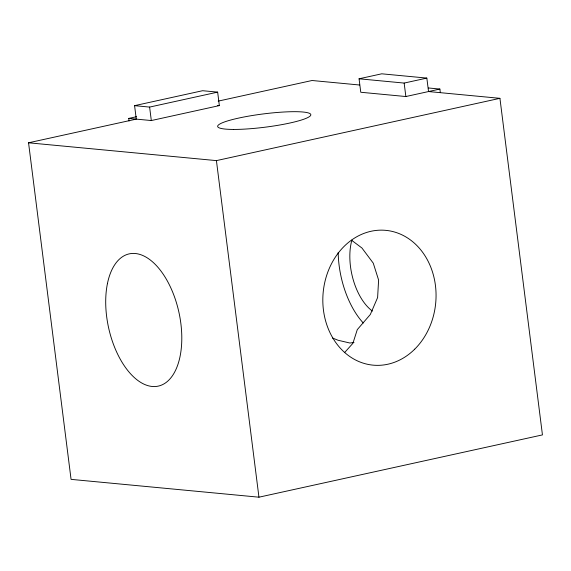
<?xml version="1.0" encoding="UTF-8"?>
<svg xmlns="http://www.w3.org/2000/svg" width="571" height="571" viewBox="0 0 571 571"><rect width="100%" height="100%" fill="white"/><g stroke="black" fill="none" stroke-linecap="round" stroke-linejoin="round"><path stroke-width="0.86" d="M344.513 352.657L352.907 343.314L357.275 329.645L370.329 314.478L377.609 297.57L378.609 280.061L373.263 263.152L361.935 248L351.6 240.263M440.32 92.538L439.877 89.062L405.86 96.535L360.765 92.259L359.066 78.791L381.749 73.809L426.837 78.091L428.535 91.553L499.932 98.326L542.45 434.902L258.949 497.191L71.068 479.369L28.55 142.793L136.283 119.118L134.578 105.656L202.619 90.71L217.651 92.131L219.35 105.599L151.315 120.545L128.768 118.411L129.096 121.016M134.578 105.656L149.609 107.084L217.651 92.131M128.768 118.411L136.519 116.705M218.222 101.117L312.051 80.504L359.651 85.015M359.066 78.791L404.154 83.073L426.837 78.091M28.55 142.793L216.423 160.615L499.932 98.326M354.013 342.5L349.895 343.021L338.096 340.266L332.429 337.961M428.386 87.97L439.877 89.062M217.587 105.428L219.35 105.599M404.154 83.073L405.86 96.535M216.423 160.615L258.949 497.191M149.609 107.084L151.315 120.545M363.284 323A67.699 36.002 77.6 0 1 338.189 252.475M372.442 311.088A46.958 24.974 77.6 0 1 351.872 240.184M233.389 129.431A46.958 6.695 -7.2 0 0 309.903 116.248A46.958 6.695 -7.2 0 0 249.434 115.992A46.958 6.695 -7.2 0 0 233.389 129.431M414.71 349.181A67.699 56.515 -84.6 0 0 400.164 234.031A67.699 56.515 -84.6 0 0 323.443 310.06A67.699 56.515 -84.6 0 0 414.71 349.181M107.412 283.701A67.699 36.002 77.6 0 0 152.143 386.467A67.699 36.002 77.6 0 0 171.685 289.797A67.699 36.002 77.6 0 0 107.412 283.701"/></g></svg>
